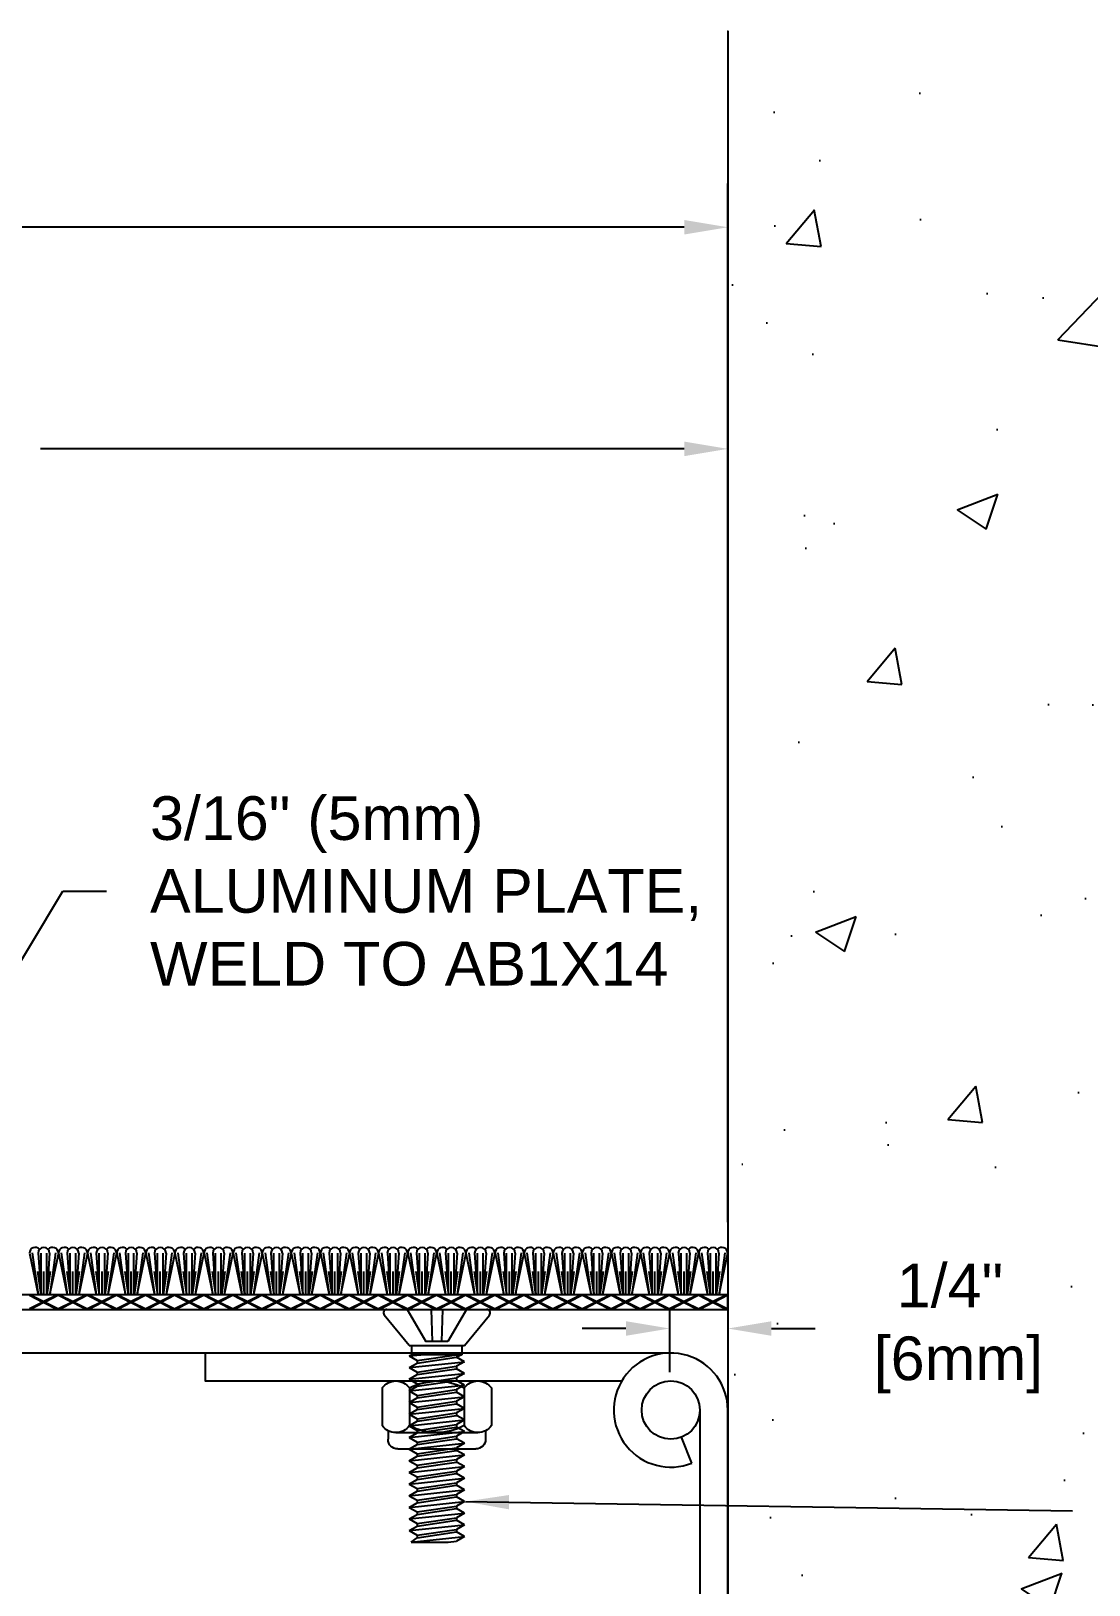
# Model space of a CAD drawing. Header units: inches. Extents: x -2.5 to 41.1, y -5.8 to 5.4.
# Drawn here: x 8.27 to 12.82, y -1.28 to 5.39 of the extents above; entities that cross this region are included whole.
import ezdxf

# ---------------------------------------------------------------- set-up
doc = ezdxf.new("R2010")
doc.units = ezdxf.units.IN
doc.header["$MEASUREMENT"] = 0
for name, color, linetype in [('Anchors', 4, 'Continuous'), ('Conditions', 1, 'Continuous'), ('Dimensions', 3, 'Continuous'), ('Metals', 7, 'Continuous'), ('Text', 2, 'Continuous')]:
    doc.layers.add(name, color=color, linetype=linetype)
doc.styles.add('ARIAL', font='arial.ttf')
doc.styles.get("Standard").update_dxf_attribs({"font": 'arial.ttf'})
doc.dimstyles.new('Arial', dxfattribs={"dimscale": 1.5, "dimtxt": 0.125, "dimasz": 0.125, "dimexe": 0.125, "dimexo": 0.125, "dimgap": 0.125, "dimtad": 0, "dimtih": 1, "dimtoh": 1, "dimdec": 4, "dimzin": 0, "dimdsep": 46, "dimlunit": 4, "dimtxsty": 'ARIAL', "dimcen": 0.125, "dimadec": 0, "dimazin": 0, "dimtfac": 1, "dimtdec": 4, "dimtofl": 0, "dimtmove": 0, "dimatfit": 3, "dimfxl": 0, "dimfrac": 2, "dimtolj": 1, "dimtzin": 0, "dimarcsym": 0})

# ---------------------------------------------------------------- blocks, each defined once
blk = doc.blocks.new('*D11')
at = {"layer": 'Defpoints', "color": 0}
for p in [(11.2656, 4.5514), (3.1659, 0.0837), (11.2656, 0.0937)]:
    blk.add_point(p, dxfattribs=at)
at = {"layer": 'Dimensions', "color": 0, "lineweight": -2}
for p, q in [((3.1659, 0.2712), (3.1659, 4.7389)), ((11.2656, 0.2812), (11.2656, 4.7389)), ((3.3534, 4.5514), (6.4909, 4.5514)), ((11.0781, 4.5514), (7.9407, 4.5514))]:
    blk.add_line(p, q, dxfattribs=at)
at = {"layer": 'Dimensions', "color": 0}
for points in [[(3.3534, 4.5827), (3.3534, 4.5202), (3.1659, 4.5514)], [(11.0781, 4.5827), (11.0781, 4.5202), (11.2656, 4.5514)]]:
    blk.add_solid(points, dxfattribs=at)
at = {"layer": 'Dimensions', "color": 0, "insert": (7.2158, 4.5514), "char_height": 0.1875, "attachment_point": 5, "style": 'ARIAL'}
blk.add_mtext('\\A1;8 1/8"\\P [206mm]', dxfattribs=at)
blk = doc.blocks.new('*D15')
at = {"layer": 'Defpoints', "color": 0}
for p in [(3.9118, 3.6001), (3.9118, 0.0787), (11.2656, 0.0937)]:
    blk.add_point(p, dxfattribs=at)
at = {"layer": 'Dimensions', "color": 0, "lineweight": -2}
for p, q in [((3.9118, 0.2662), (3.9118, 3.7876)), ((11.2656, 0.2812), (11.2656, 3.7876)), ((4.0993, 3.6001), (6.8639, 3.6001)), ((11.0781, 3.6001), (8.3136, 3.6001))]:
    blk.add_line(p, q, dxfattribs=at)
at = {"layer": 'Dimensions', "color": 0}
for points in [[(4.0993, 3.6313), (4.0993, 3.5688), (3.9118, 3.6001)], [(11.0781, 3.6313), (11.0781, 3.5688), (11.2656, 3.6001)]]:
    blk.add_solid(points, dxfattribs=at)
at = {"layer": 'Dimensions', "color": 0, "insert": (7.5887, 3.6001), "char_height": 0.1875, "attachment_point": 5, "style": 'ARIAL'}
blk.add_mtext('\\A1;7 3/8"\\P [187mm]', dxfattribs=at)
blk = doc.blocks.new('MCH141202')
blk.add_line((0.2275, 0.091), (0.1161, 0.0464))
for points in [[(0, 0.125), (2, 0.125), (2, 0.245), (0, 0.245)], [(-0.245, 0), (-0.245, -2), (-0.125, -2), (-0.125, -0.2107)]]:
    blk.add_lwpolyline(points)
blk.add_circle((0, 0), 0.125)
blk.add_arc((0, 0), 0.245, 90, 21.79782)
at = {"flags": 3}
for tag, p in [('MANUFACTURER', (0.09, -0.6411)), ('OPENWIDTH', (0.09, -0.9744)), ('LENGTH', (0.09, -1.3077)), ('FINISH', (0.09, -1.6411)), ('GUDENP/N', (0.09, -1.9744))]:
    blk.add_attdef(tag, p, '', height=0.2, dxfattribs=at)
blk = doc.blocks.new('F141S')
for p, q in [((-0.214, 0), (0.214, 0)), ((-0.1275, 0), (-0.0475, -0.1375)), ((-0.0247, 0), (-0.0198, -0.1375)), ((0.0247, 0), (0.0198, -0.1375)), ((0.1275, 0), (0.0475, -0.1375)), ((-0.119, -0.1554), (-0.2257, -0.0244)), ((0.119, -0.1554), (0.2257, -0.0244)), ((-0.119, -0.1554), (0.119, -0.1554)), ((-0.119, -0.2), (-0.108, -0.1946)), ((-0.119, -0.2), (-0.0679, -0.1946)), ((-0.119, -0.2), (-0.085, -0.2196)), ((-0.108, -0.1554), (-0.108, -0.1946)), ((0.108, -0.1946), (-0.108, -0.1946)), ((-0.085, -0.2196), (0.085, -0.1946)), ((0.0475, -0.1375), (-0.0475, -0.1375)), ((0.108, -0.1946), (0.085, -0.2054)), ((0.108, -0.1554), (0.108, -0.1946)), ((-0.119, -0.25), (0.119, -0.225)), ((-0.119, -0.25), (-0.085, -0.2304)), ((-0.119, -0.25), (-0.085, -0.2696)), ((-0.085, -0.2304), (0.085, -0.2054)), ((-0.085, -0.2196), (-0.085, -0.2304)), ((-0.085, -0.2696), (0.085, -0.2446)), ((-0.085, -0.2804), (0.085, -0.2554)), ((0.119, -0.225), (0.085, -0.2054)), ((0.119, -0.225), (0.085, -0.2446)), ((0.085, -0.2446), (0.085, -0.2554)), ((0.119, -0.275), (0.085, -0.2554)), ((-0.119, -0.3), (0.119, -0.275)), ((-0.119, -0.3), (-0.085, -0.2804)), ((-0.119, -0.3), (-0.085, -0.3196)), ((-0.119, -0.35), (0.119, -0.325)), ((-0.119, -0.35), (-0.085, -0.3304)), ((-0.085, -0.2696), (-0.085, -0.2804)), ((-0.085, -0.3196), (0.085, -0.2946)), ((-0.085, -0.3304), (0.085, -0.3054)), ((-0.085, -0.3196), (-0.085, -0.3304)), ((0.119, -0.275), (0.085, -0.2946)), ((0.085, -0.2946), (0.085, -0.3054)), ((0.119, -0.325), (0.085, -0.3054)), ((0.119, -0.325), (0.085, -0.3446)), ((-0.119, -0.35), (-0.085, -0.3696)), ((-0.119, -0.4), (0.119, -0.375)), ((-0.119, -0.4), (-0.085, -0.3804)), ((-0.119, -0.4), (-0.085, -0.4196)), ((-0.085, -0.3696), (0.085, -0.3446)), ((-0.085, -0.3804), (0.085, -0.3554)), ((-0.085, -0.3696), (-0.085, -0.3804)), ((-0.085, -0.4196), (0.085, -0.3946)), ((0.085, -0.3446), (0.085, -0.3554)), ((0.119, -0.375), (0.085, -0.3554)), ((0.119, -0.375), (0.085, -0.3946)), ((0.085, -0.3946), (0.085, -0.4054)), ((-0.119, -0.45), (0.119, -0.425)), ((-0.119, -0.45), (-0.085, -0.4304)), ((-0.119, -0.45), (-0.085, -0.4696)), ((-0.085, -0.4304), (0.085, -0.4054)), ((-0.085, -0.4196), (-0.085, -0.4304)), ((-0.085, -0.4696), (0.085, -0.4446)), ((-0.085, -0.4804), (0.085, -0.4554)), ((0.119, -0.425), (0.085, -0.4054)), ((0.119, -0.425), (0.085, -0.4446)), ((0.085, -0.4446), (0.085, -0.4554)), ((0.119, -0.475), (0.085, -0.4554)), ((-0.119, -0.5), (0.119, -0.475)), ((-0.119, -0.5), (-0.085, -0.4804)), ((-0.119, -0.5), (-0.085, -0.5196)), ((-0.119, -0.55), (0.119, -0.525)), ((-0.119, -0.55), (-0.085, -0.5304)), ((-0.085, -0.4696), (-0.085, -0.4804)), ((-0.085, -0.5196), (0.085, -0.4946)), ((-0.085, -0.5304), (0.085, -0.5054)), ((-0.085, -0.5196), (-0.085, -0.5304)), ((0.119, -0.475), (0.085, -0.4946)), ((0.085, -0.4946), (0.085, -0.5054)), ((0.119, -0.525), (0.085, -0.5054)), ((0.119, -0.525), (0.085, -0.5446)), ((-0.119, -0.55), (-0.085, -0.5696)), ((-0.119, -0.6), (0.119, -0.575)), ((-0.119, -0.6), (-0.085, -0.5804)), ((-0.119, -0.6), (-0.085, -0.6196)), ((-0.085, -0.5696), (0.085, -0.5446)), ((-0.085, -0.5804), (0.085, -0.5554)), ((-0.085, -0.5696), (-0.085, -0.5804)), ((-0.085, -0.6196), (0.085, -0.5946)), ((0.085, -0.5446), (0.085, -0.5554)), ((0.119, -0.575), (0.085, -0.5554)), ((0.119, -0.575), (0.085, -0.5946)), ((0.085, -0.5946), (0.085, -0.6054)), ((-0.119, -0.65), (0.119, -0.625)), ((-0.119, -0.65), (-0.085, -0.6304)), ((-0.119, -0.65), (-0.085, -0.6696)), ((-0.085, -0.6304), (0.085, -0.6054)), ((-0.085, -0.6196), (-0.085, -0.6304)), ((-0.085, -0.6696), (0.085, -0.6446)), ((-0.085, -0.6804), (0.085, -0.6554)), ((0.119, -0.625), (0.085, -0.6054)), ((0.119, -0.625), (0.085, -0.6446)), ((0.085, -0.6446), (0.085, -0.6554)), ((0.119, -0.675), (0.085, -0.6554)), ((-0.119, -0.7), (0.119, -0.675)), ((-0.119, -0.7), (-0.085, -0.6804)), ((-0.119, -0.7), (-0.085, -0.7196)), ((-0.119, -0.75), (0.119, -0.725)), ((-0.119, -0.75), (-0.085, -0.7304)), ((-0.085, -0.6696), (-0.085, -0.6804)), ((-0.085, -0.7196), (0.085, -0.6946)), ((-0.085, -0.7304), (0.085, -0.7054)), ((-0.085, -0.7196), (-0.085, -0.7304)), ((0.119, -0.675), (0.085, -0.6946)), ((0.085, -0.6946), (0.085, -0.7054)), ((0.119, -0.725), (0.085, -0.7054)), ((0.119, -0.725), (0.085, -0.7446)), ((-0.119, -0.75), (-0.085, -0.7696)), ((-0.119, -0.8), (0.119, -0.775)), ((-0.119, -0.8), (-0.085, -0.7804)), ((-0.119, -0.8), (-0.085, -0.8196)), ((-0.085, -0.7696), (0.085, -0.7446)), ((-0.085, -0.7804), (0.085, -0.7554)), ((-0.085, -0.7696), (-0.085, -0.7804)), ((-0.085, -0.8196), (0.085, -0.7946)), ((0.085, -0.7446), (0.085, -0.7554)), ((0.119, -0.775), (0.085, -0.7554)), ((0.119, -0.775), (0.085, -0.7946)), ((0.085, -0.7946), (0.085, -0.8054)), ((-0.119, -0.85), (0.119, -0.825)), ((-0.119, -0.85), (-0.085, -0.8304)), ((-0.119, -0.85), (-0.085, -0.8696)), ((-0.085, -0.8304), (0.085, -0.8054)), ((-0.085, -0.8196), (-0.085, -0.8304)), ((-0.085, -0.8696), (0.085, -0.8446)), ((-0.085, -0.8804), (0.085, -0.8554)), ((0.119, -0.825), (0.085, -0.8054)), ((0.119, -0.825), (0.085, -0.8446)), ((0.085, -0.8446), (0.085, -0.8554)), ((0.119, -0.875), (0.085, -0.8554)), ((-0.119, -0.9), (0.119, -0.875)), ((-0.119, -0.9), (-0.085, -0.8804)), ((-0.119, -0.9), (-0.085, -0.9196)), ((-0.119, -0.95), (0.119, -0.925)), ((-0.119, -0.95), (-0.085, -0.9304)), ((-0.085, -0.8696), (-0.085, -0.8804)), ((-0.085, -0.9196), (0.085, -0.8946)), ((-0.085, -0.9304), (0.085, -0.9054)), ((-0.085, -0.9196), (-0.085, -0.9304)), ((0.119, -0.875), (0.085, -0.8946)), ((0.085, -0.8946), (0.085, -0.9054)), ((0.119, -0.925), (0.085, -0.9054)), ((0.119, -0.925), (0.085, -0.9446)), ((-0.119, -0.95), (-0.085, -0.9696)), ((-0.1099, -1), (0.119, -0.975)), ((-0.1099, -1), (-0.085, -0.9804)), ((-0.1099, -1), (0.0485, -1)), ((-0.085, -0.9696), (0.085, -0.9446)), ((-0.085, -0.9804), (0.085, -0.9554)), ((-0.085, -0.9696), (-0.085, -0.9804)), ((0.0485, -1), (0.085, -0.9946)), ((0.085, -0.9446), (0.085, -0.9554)), ((0.119, -0.975), (0.085, -0.9554)), ((0.119, -0.975), (0.085, -0.9946))]:
    blk.add_line(p, q)
for centre, start, end in [((-0.214, -0.015), 90, 219.03203), ((0.214, -0.015), 320.96797, 90)]:
    blk.add_arc(centre, 0.015, start, end)
blk = doc.blocks.new('HLN14S')
for p, q in [((-0.1678, 0.292), (0.1678, 0.292)), ((-0.2096, 0.2133), (-0.2096, 0.2502)), ((-0.1759, 0.2217), (0.1759, 0.2217)), ((0.2096, 0.2133), (0.2096, 0.2502)), ((-0.2345, 0.03), (-0.2345, 0.1917)), ((-0.1173, 0.03), (-0.1173, 0.1917)), ((0.1172, 0.03), (0.1172, 0.1917)), ((0.2345, 0.03), (0.2345, 0.1917)), ((-0.1759, 0), (0.1759, 0))]:
    blk.add_line(p, q)
for centre, radius, start, end in [((-0.1678, 0.2502), 0.0418, 90, 180), ((0.1678, 0.2502), 0.0418, 0, 90), ((-0.1759, 0.1494), 0.0723, 35.77511, 144.22489), ((0, -0.0223), 0.244, 61.28133, 118.71867), ((0.1759, 0.1494), 0.0723, 35.77511, 144.22489), ((-0.1759, 0.0723), 0.0723, 215.77511, 324.22489), ((0, 0.244), 0.244, 241.28133, 298.71867), ((0.1759, 0.0723), 0.0723, 215.77511, 324.22489)]:
    blk.add_arc(centre, radius, start, end)
blk = doc.blocks.new('*D24')
at = {"layer": 'Defpoints', "color": 0}
for p in [(11.2656, 0.0937), (11.0156, -0.0938), (11.0156, -0.1759)]:
    blk.add_point(p, dxfattribs=at)
at = {"layer": 'Dimensions', "color": 0, "lineweight": -2}
for p, q in [((11.2656, -0.0938), (11.2656, -0.3634)), ((10.8281, -0.1759), (10.6406, -0.1759)), ((11.4531, -0.1759), (11.6406, -0.1759)), ((11.0156, -0.2813), (11.0156, -0.3634))]:
    blk.add_line(p, q, dxfattribs=at)
at = {"layer": 'Dimensions', "color": 0}
for points in [[(10.8281, -0.1447), (10.8281, -0.2072), (11.0156, -0.1759)], [(11.4531, -0.1447), (11.4531, -0.2072), (11.2656, -0.1759)]]:
    blk.add_solid(points, dxfattribs=at)
at = {"layer": 'Dimensions', "color": 0, "insert": (12.2198, -0.1759), "char_height": 0.1875, "attachment_point": 5, "style": 'ARIAL'}
blk.add_mtext('\\A1;1/4"\\P [6mm]', dxfattribs=at)
blk = doc.blocks.new('*U29')
for p, q in [((6.5, 0.0625), (0, 0.0625)), ((0, 0), (6.5, 0)), ((3.5, 0.0603), (3.558, 0.0312)), ((3.558, 0.0312), (3.5, 0.0022)), ((3.5045, 0.0625), (3.5625, 0.0335)), ((3.5625, 0.029), (3.5045, 0)), ((3.6205, 0.0625), (3.5625, 0.0335)), ((3.5625, 0.029), (3.6205, 0)), ((3.625, 0.0603), (3.567, 0.0312)), ((3.567, 0.0312), (3.625, 0.0022)), ((3.625, 0.0603), (3.683, 0.0312)), ((3.683, 0.0312), (3.625, 0.0022)), ((3.6295, 0.0625), (3.6875, 0.0335)), ((3.6875, 0.029), (3.6295, 0)), ((3.7455, 0.0625), (3.6875, 0.0335)), ((3.6875, 0.029), (3.7455, 0)), ((3.75, 0.0603), (3.692, 0.0312)), ((3.692, 0.0312), (3.75, 0.0022)), ((3.75, 0.0603), (3.808, 0.0312)), ((3.808, 0.0312), (3.75, 0.0022)), ((3.7545, 0.0625), (3.8125, 0.0335)), ((3.8125, 0.029), (3.7545, 0)), ((3.8705, 0.0625), (3.8125, 0.0335)), ((3.8125, 0.029), (3.8705, 0)), ((3.875, 0.0603), (3.817, 0.0312)), ((3.817, 0.0312), (3.875, 0.0022)), ((3.875, 0.0603), (3.933, 0.0312)), ((3.933, 0.0312), (3.875, 0.0022)), ((3.8795, 0.0625), (3.9375, 0.0335)), ((3.9375, 0.029), (3.8795, 0)), ((3.9955, 0.0625), (3.9375, 0.0335)), ((3.9375, 0.029), (3.9955, 0)), ((4, 0.0603), (3.942, 0.0312)), ((3.942, 0.0312), (4, 0.0022)), ((4, 0.0603), (4.058, 0.0312)), ((4.058, 0.0312), (4, 0.0022)), ((4.0045, 0.0625), (4.0625, 0.0335)), ((4.0625, 0.029), (4.0045, 0)), ((4.1205, 0.0625), (4.0625, 0.0335)), ((4.0625, 0.029), (4.1205, 0)), ((4.125, 0.0603), (4.067, 0.0312)), ((4.067, 0.0312), (4.125, 0.0022)), ((4.125, 0.0603), (4.183, 0.0312)), ((4.183, 0.0312), (4.125, 0.0022)), ((4.1295, 0.0625), (4.1875, 0.0335)), ((4.1875, 0.029), (4.1295, 0)), ((4.2455, 0.0625), (4.1875, 0.0335)), ((4.1875, 0.029), (4.2455, 0)), ((4.25, 0.0603), (4.192, 0.0312)), ((4.192, 0.0312), (4.25, 0.0022)), ((4.25, 0.0603), (4.308, 0.0312)), ((4.308, 0.0312), (4.25, 0.0022)), ((4.2545, 0.0625), (4.3125, 0.0335)), ((4.3125, 0.029), (4.2545, 0)), ((4.3705, 0.0625), (4.3125, 0.0335)), ((4.3125, 0.029), (4.3705, 0)), ((4.375, 0.0603), (4.317, 0.0312)), ((4.317, 0.0312), (4.375, 0.0022)), ((4.375, 0.0603), (4.433, 0.0312)), ((4.433, 0.0312), (4.375, 0.0022)), ((4.3795, 0.0625), (4.4375, 0.0335)), ((4.4375, 0.029), (4.3795, 0)), ((4.4955, 0.0625), (4.4375, 0.0335)), ((4.4375, 0.029), (4.4955, 0)), ((4.5, 0.0603), (4.442, 0.0312)), ((4.442, 0.0312), (4.5, 0.0022)), ((4.5, 0.0603), (4.558, 0.0312)), ((4.558, 0.0312), (4.5, 0.0022)), ((4.5045, 0.0625), (4.5625, 0.0335)), ((4.5625, 0.029), (4.5045, 0)), ((4.6205, 0.0625), (4.5625, 0.0335)), ((4.5625, 0.029), (4.6205, 0)), ((4.625, 0.0603), (4.567, 0.0312)), ((4.567, 0.0312), (4.625, 0.0022)), ((4.625, 0.0603), (4.683, 0.0312)), ((4.683, 0.0312), (4.625, 0.0022)), ((4.6295, 0.0625), (4.6875, 0.0335)), ((4.6875, 0.029), (4.6295, 0)), ((4.7455, 0.0625), (4.6875, 0.0335)), ((4.6875, 0.029), (4.7455, 0)), ((4.75, 0.0603), (4.692, 0.0312)), ((4.692, 0.0312), (4.75, 0.0022)), ((4.75, 0.0603), (4.808, 0.0312)), ((4.808, 0.0312), (4.75, 0.0022)), ((4.7545, 0.0625), (4.8125, 0.0335)), ((4.8125, 0.029), (4.7545, 0)), ((4.8705, 0.0625), (4.8125, 0.0335)), ((4.8125, 0.029), (4.8705, 0)), ((4.875, 0.0603), (4.817, 0.0312)), ((4.817, 0.0312), (4.875, 0.0022)), ((4.875, 0.0603), (4.933, 0.0312)), ((4.933, 0.0312), (4.875, 0.0022)), ((4.8795, 0.0625), (4.9375, 0.0335)), ((4.9375, 0.029), (4.8795, 0)), ((4.9955, 0.0625), (4.9375, 0.0335)), ((4.9375, 0.029), (4.9955, 0)), ((5, 0.0603), (4.942, 0.0312)), ((4.942, 0.0312), (5, 0.0022)), ((5, 0.0603), (5.058, 0.0312)), ((5.058, 0.0312), (5, 0.0022)), ((5.0045, 0.0625), (5.0625, 0.0335)), ((5.0625, 0.029), (5.0045, 0)), ((5.1205, 0.0625), (5.0625, 0.0335)), ((5.0625, 0.029), (5.1205, 0)), ((5.125, 0.0603), (5.067, 0.0312)), ((5.067, 0.0312), (5.125, 0.0022)), ((5.125, 0.0603), (5.183, 0.0312)), ((5.183, 0.0312), (5.125, 0.0022)), ((5.1295, 0.0625), (5.1875, 0.0335)), ((5.1875, 0.029), (5.1295, 0)), ((5.2455, 0.0625), (5.1875, 0.0335)), ((5.1875, 0.029), (5.2455, 0)), ((5.25, 0.0603), (5.192, 0.0312)), ((5.192, 0.0312), (5.25, 0.0022)), ((5.25, 0.0603), (5.308, 0.0312)), ((5.308, 0.0312), (5.25, 0.0022)), ((5.2545, 0.0625), (5.3125, 0.0335)), ((5.3125, 0.029), (5.2545, 0)), ((5.3705, 0.0625), (5.3125, 0.0335)), ((5.3125, 0.029), (5.3705, 0)), ((5.375, 0.0603), (5.317, 0.0312)), ((5.317, 0.0312), (5.375, 0.0022)), ((5.375, 0.0603), (5.433, 0.0312)), ((5.433, 0.0312), (5.375, 0.0022)), ((5.3795, 0.0625), (5.4375, 0.0335)), ((5.4375, 0.029), (5.3795, 0)), ((5.4955, 0.0625), (5.4375, 0.0335)), ((5.4375, 0.029), (5.4955, 0)), ((5.5, 0.0603), (5.442, 0.0312)), ((5.442, 0.0312), (5.5, 0.0022)), ((5.5, 0.0603), (5.558, 0.0312)), ((5.558, 0.0312), (5.5, 0.0022)), ((5.5045, 0.0625), (5.5625, 0.0335)), ((5.5625, 0.029), (5.5045, 0)), ((5.6205, 0.0625), (5.5625, 0.0335)), ((5.5625, 0.029), (5.6205, 0)), ((5.625, 0.0603), (5.567, 0.0312)), ((5.567, 0.0312), (5.625, 0.0022)), ((5.625, 0.0603), (5.683, 0.0312)), ((5.683, 0.0312), (5.625, 0.0022)), ((5.6295, 0.0625), (5.6875, 0.0335)), ((5.6875, 0.029), (5.6295, 0)), ((5.7455, 0.0625), (5.6875, 0.0335)), ((5.6875, 0.029), (5.7455, 0)), ((5.75, 0.0603), (5.692, 0.0312)), ((5.692, 0.0312), (5.75, 0.0022)), ((5.75, 0.0603), (5.808, 0.0312)), ((5.808, 0.0312), (5.75, 0.0022)), ((5.7545, 0.0625), (5.8125, 0.0335)), ((5.8125, 0.029), (5.7545, 0)), ((5.8705, 0.0625), (5.8125, 0.0335)), ((5.8125, 0.029), (5.8705, 0)), ((5.875, 0.0603), (5.817, 0.0312)), ((5.817, 0.0312), (5.875, 0.0022)), ((5.875, 0.0603), (5.933, 0.0312)), ((5.933, 0.0312), (5.875, 0.0022)), ((5.8795, 0.0625), (5.9375, 0.0335)), ((5.9375, 0.029), (5.8795, 0)), ((5.9955, 0.0625), (5.9375, 0.0335)), ((5.9375, 0.029), (5.9955, 0)), ((6, 0.0603), (5.942, 0.0312)), ((5.942, 0.0312), (6, 0.0022)), ((6, 0.0603), (6.058, 0.0312)), ((6.058, 0.0312), (6, 0.0022)), ((6.0045, 0.0625), (6.0625, 0.0335)), ((6.0625, 0.029), (6.0045, 0)), ((6.1205, 0.0625), (6.0625, 0.0335)), ((6.0625, 0.029), (6.1205, 0)), ((6.125, 0.0603), (6.067, 0.0312)), ((6.067, 0.0312), (6.125, 0.0022)), ((6.125, 0.0603), (6.183, 0.0312)), ((6.183, 0.0312), (6.125, 0.0022)), ((6.1295, 0.0625), (6.1875, 0.0335)), ((6.1875, 0.029), (6.1295, 0)), ((6.2455, 0.0625), (6.1875, 0.0335)), ((6.1875, 0.029), (6.2455, 0)), ((6.25, 0.0603), (6.192, 0.0312)), ((6.192, 0.0312), (6.25, 0.0022)), ((6.25, 0.0603), (6.308, 0.0312)), ((6.308, 0.0312), (6.25, 0.0022)), ((6.2545, 0.0625), (6.3125, 0.0335)), ((6.3125, 0.029), (6.2545, 0)), ((6.3705, 0.0625), (6.3125, 0.0335)), ((6.3125, 0.029), (6.3705, 0)), ((6.375, 0.0603), (6.317, 0.0312)), ((6.317, 0.0312), (6.375, 0.0022)), ((6.375, 0.0603), (6.433, 0.0312)), ((6.433, 0.0312), (6.375, 0.0022)), ((6.3795, 0.0625), (6.4375, 0.0335)), ((6.4375, 0.029), (6.3795, 0)), ((6.4955, 0.0625), (6.4375, 0.0335)), ((6.4375, 0.029), (6.4955, 0)), ((6.5, 0.0603), (6.442, 0.0312)), ((6.442, 0.0312), (6.5, 0.0022)), ((6.5, 0), (6.5, 0.0625))]:
    blk.add_line(p, q)
for points in [[(3.4999, 0.2412), (3.5373, 0.0625)], [(3.5119, 0.243), (3.5369, 0.0642)], [(3.5374, 0.2412), (3.5499, 0.0625)], [(3.5499, 0.0625), (3.5499, 0.2412)], [(3.5742, 0.0625), (3.5742, 0.2412)], [(3.5867, 0.2412), (3.5742, 0.0625)], [(3.6242, 0.2412), (3.5868, 0.0625)], [(3.6122, 0.243), (3.5872, 0.0642)], [(3.6249, 0.2412), (3.6623, 0.0625)], [(3.6369, 0.243), (3.6619, 0.0642)], [(3.6624, 0.2412), (3.6749, 0.0625)], [(3.6749, 0.0625), (3.6749, 0.2412)], [(3.6992, 0.0625), (3.6992, 0.2412)], [(3.7117, 0.2412), (3.6992, 0.0625)], [(3.7492, 0.2412), (3.7118, 0.0625)], [(3.7372, 0.243), (3.7122, 0.0642)], [(3.7499, 0.2412), (3.7873, 0.0625)], [(3.7619, 0.243), (3.7869, 0.0642)], [(3.7874, 0.2412), (3.7999, 0.0625)], [(3.7999, 0.0625), (3.7999, 0.2412)], [(3.8242, 0.0625), (3.8242, 0.2412)], [(3.8367, 0.2412), (3.8242, 0.0625)], [(3.8742, 0.2412), (3.8368, 0.0625)], [(3.8622, 0.243), (3.8372, 0.0642)], [(3.8749, 0.2412), (3.9123, 0.0625)], [(3.8869, 0.243), (3.9119, 0.0642)], [(3.9124, 0.2412), (3.9249, 0.0625)], [(3.9249, 0.0625), (3.9249, 0.2412)], [(3.9492, 0.0625), (3.9492, 0.2412)], [(3.9617, 0.2412), (3.9492, 0.0625)], [(3.9992, 0.2412), (3.9618, 0.0625)], [(3.9872, 0.243), (3.9622, 0.0642)], [(3.9999, 0.2412), (4.0373, 0.0625)], [(4.0119, 0.243), (4.0369, 0.0642)], [(4.0374, 0.2412), (4.0499, 0.0625)], [(4.0499, 0.0625), (4.0499, 0.2412)], [(4.0742, 0.0625), (4.0742, 0.2412)], [(4.0867, 0.2412), (4.0742, 0.0625)], [(4.1242, 0.2412), (4.0868, 0.0625)], [(4.1122, 0.243), (4.0872, 0.0642)], [(4.1249, 0.2412), (4.1623, 0.0625)], [(4.1369, 0.243), (4.1619, 0.0642)], [(4.1624, 0.2412), (4.1749, 0.0625)], [(4.1749, 0.0625), (4.1749, 0.2412)], [(4.1992, 0.0625), (4.1992, 0.2412)], [(4.2117, 0.2412), (4.1992, 0.0625)], [(4.2492, 0.2412), (4.2118, 0.0625)], [(4.2372, 0.243), (4.2122, 0.0642)], [(4.2499, 0.2412), (4.2873, 0.0625)], [(4.2619, 0.243), (4.2869, 0.0642)], [(4.2874, 0.2412), (4.2999, 0.0625)], [(4.2999, 0.0625), (4.2999, 0.2412)], [(4.3242, 0.0625), (4.3242, 0.2412)], [(4.3367, 0.2412), (4.3242, 0.0625)], [(4.3742, 0.2412), (4.3368, 0.0625)], [(4.3622, 0.243), (4.3372, 0.0642)], [(4.3749, 0.2412), (4.4123, 0.0625)], [(4.3869, 0.243), (4.4119, 0.0642)], [(4.4124, 0.2412), (4.4249, 0.0625)], [(4.4249, 0.0625), (4.4249, 0.2412)], [(4.4492, 0.0625), (4.4492, 0.2412)], [(4.4617, 0.2412), (4.4492, 0.0625)], [(4.4992, 0.2412), (4.4618, 0.0625)], [(4.4872, 0.243), (4.4622, 0.0642)], [(4.4999, 0.2412), (4.5373, 0.0625)], [(4.5119, 0.243), (4.5369, 0.0642)], [(4.5374, 0.2412), (4.5499, 0.0625)], [(4.5499, 0.0625), (4.5499, 0.2412)], [(4.5742, 0.0625), (4.5742, 0.2412)], [(4.5867, 0.2412), (4.5742, 0.0625)], [(4.6242, 0.2412), (4.5868, 0.0625)], [(4.6122, 0.243), (4.5872, 0.0642)], [(4.6249, 0.2412), (4.6623, 0.0625)], [(4.6369, 0.243), (4.6619, 0.0642)], [(4.6624, 0.2412), (4.6749, 0.0625)], [(4.6749, 0.0625), (4.6749, 0.2412)], [(4.6992, 0.0625), (4.6992, 0.2412)], [(4.7117, 0.2412), (4.6992, 0.0625)], [(4.7492, 0.2412), (4.7118, 0.0625)], [(4.7372, 0.243), (4.7122, 0.0642)], [(4.7499, 0.2412), (4.7873, 0.0625)], [(4.7619, 0.243), (4.7869, 0.0642)], [(4.7874, 0.2412), (4.7999, 0.0625)], [(4.7999, 0.0625), (4.7999, 0.2412)], [(4.8242, 0.0625), (4.8242, 0.2412)], [(4.8367, 0.2412), (4.8242, 0.0625)], [(4.8742, 0.2412), (4.8368, 0.0625)], [(4.8622, 0.243), (4.8372, 0.0642)], [(4.8749, 0.2412), (4.9123, 0.0625)], [(4.8869, 0.243), (4.9119, 0.0642)], [(4.9124, 0.2412), (4.9249, 0.0625)], [(4.9249, 0.0625), (4.9249, 0.2412)], [(4.9492, 0.0625), (4.9492, 0.2412)], [(4.9617, 0.2412), (4.9492, 0.0625)], [(4.9992, 0.2412), (4.9618, 0.0625)], [(4.9872, 0.243), (4.9622, 0.0642)], [(4.9999, 0.2412), (5.0373, 0.0625)], [(5.0119, 0.243), (5.0369, 0.0642)], [(5.0374, 0.2412), (5.0499, 0.0625)], [(5.0499, 0.0625), (5.0499, 0.2412)], [(5.0742, 0.0625), (5.0742, 0.2412)], [(5.0867, 0.2412), (5.0742, 0.0625)], [(5.1242, 0.2412), (5.0868, 0.0625)], [(5.1122, 0.243), (5.0872, 0.0642)], [(5.1249, 0.2412), (5.1623, 0.0625)], [(5.1369, 0.243), (5.1619, 0.0642)], [(5.1624, 0.2412), (5.1749, 0.0625)], [(5.1749, 0.0625), (5.1749, 0.2412)], [(5.1992, 0.0625), (5.1992, 0.2412)], [(5.2117, 0.2412), (5.1992, 0.0625)], [(5.2492, 0.2412), (5.2118, 0.0625)], [(5.2372, 0.243), (5.2122, 0.0642)], [(5.2499, 0.2412), (5.2873, 0.0625)], [(5.2619, 0.243), (5.2869, 0.0642)], [(5.2874, 0.2412), (5.2999, 0.0625)], [(5.2999, 0.0625), (5.2999, 0.2412)], [(5.3242, 0.0625), (5.3242, 0.2412)], [(5.3367, 0.2412), (5.3242, 0.0625)], [(5.3742, 0.2412), (5.3368, 0.0625)], [(5.3622, 0.243), (5.3372, 0.0642)], [(5.3749, 0.2412), (5.4123, 0.0625)], [(5.3869, 0.243), (5.4119, 0.0642)], [(5.4124, 0.2412), (5.4249, 0.0625)], [(5.4249, 0.0625), (5.4249, 0.2412)], [(5.4492, 0.0625), (5.4492, 0.2412)], [(5.4617, 0.2412), (5.4492, 0.0625)], [(5.4992, 0.2412), (5.4618, 0.0625)], [(5.4872, 0.243), (5.4622, 0.0642)], [(5.4999, 0.2412), (5.5373, 0.0625)], [(5.5119, 0.243), (5.5369, 0.0642)], [(5.5374, 0.2412), (5.5499, 0.0625)], [(5.5499, 0.0625), (5.5499, 0.2412)], [(5.5742, 0.0625), (5.5742, 0.2412)], [(5.5867, 0.2412), (5.5742, 0.0625)], [(5.6242, 0.2412), (5.5868, 0.0625)], [(5.6122, 0.243), (5.5872, 0.0642)], [(5.6249, 0.2412), (5.6623, 0.0625)], [(5.6369, 0.243), (5.6619, 0.0642)], [(5.6624, 0.2412), (5.6749, 0.0625)], [(5.6749, 0.0625), (5.6749, 0.2412)], [(5.6992, 0.0625), (5.6992, 0.2412)], [(5.7117, 0.2412), (5.6992, 0.0625)], [(5.7492, 0.2412), (5.7118, 0.0625)], [(5.7372, 0.243), (5.7122, 0.0642)], [(5.7499, 0.2412), (5.7873, 0.0625)], [(5.7619, 0.243), (5.7869, 0.0642)], [(5.7874, 0.2412), (5.7999, 0.0625)], [(5.7999, 0.0625), (5.7999, 0.2412)], [(5.8242, 0.0625), (5.8242, 0.2412)], [(5.8367, 0.2412), (5.8242, 0.0625)], [(5.8742, 0.2412), (5.8368, 0.0625)], [(5.8622, 0.243), (5.8372, 0.0642)], [(5.8749, 0.2412), (5.9123, 0.0625)], [(5.8869, 0.243), (5.9119, 0.0642)], [(5.9124, 0.2412), (5.9249, 0.0625)], [(5.9249, 0.0625), (5.9249, 0.2412)], [(5.9492, 0.0625), (5.9492, 0.2412)], [(5.9617, 0.2412), (5.9492, 0.0625)], [(5.9992, 0.2412), (5.9618, 0.0625)], [(5.9872, 0.243), (5.9622, 0.0642)], [(5.9999, 0.2412), (6.0373, 0.0625)], [(6.0119, 0.243), (6.0369, 0.0642)], [(6.0374, 0.2412), (6.0499, 0.0625)], [(6.0499, 0.0625), (6.0499, 0.2412)], [(6.0742, 0.0625), (6.0742, 0.2412)], [(6.0867, 0.2412), (6.0742, 0.0625)], [(6.1242, 0.2412), (6.0868, 0.0625)], [(6.1122, 0.243), (6.0872, 0.0642)], [(6.1249, 0.2412), (6.1623, 0.0625)], [(6.1369, 0.243), (6.1619, 0.0642)], [(6.1624, 0.2412), (6.1749, 0.0625)], [(6.1749, 0.0625), (6.1749, 0.2412)], [(6.1992, 0.0625), (6.1992, 0.2412)], [(6.2117, 0.2412), (6.1992, 0.0625)], [(6.2492, 0.2412), (6.2118, 0.0625)], [(6.2372, 0.243), (6.2122, 0.0642)], [(6.2499, 0.2412), (6.2873, 0.0625)], [(6.2619, 0.243), (6.2869, 0.0642)], [(6.2874, 0.2412), (6.2999, 0.0625)], [(6.2999, 0.0625), (6.2999, 0.2412)], [(6.3242, 0.0625), (6.3242, 0.2412)], [(6.3367, 0.2412), (6.3242, 0.0625)], [(6.3742, 0.2412), (6.3368, 0.0625)], [(6.3622, 0.243), (6.3372, 0.0642)], [(6.3749, 0.2412), (6.4123, 0.0625)], [(6.3869, 0.243), (6.4119, 0.0642)], [(6.4124, 0.2412), (6.4249, 0.0625)], [(6.4249, 0.0625), (6.4249, 0.2412)], [(6.4492, 0.0625), (6.4492, 0.2412)], [(6.4617, 0.2412), (6.4492, 0.0625)], [(6.4992, 0.2412), (6.4618, 0.0625)], [(6.4872, 0.243), (6.4622, 0.0642)], [(3.5352, 0.1625), (3.5495, 0.0625)], [(3.562, 0.0625), (3.562, 0.1625)], [(3.5889, 0.1625), (3.5746, 0.0625)], [(3.6602, 0.1625), (3.6745, 0.0625)], [(3.687, 0.0625), (3.687, 0.1625)], [(3.7139, 0.1625), (3.6996, 0.0625)], [(3.7852, 0.1625), (3.7995, 0.0625)], [(3.812, 0.0625), (3.812, 0.1625)], [(3.8389, 0.1625), (3.8246, 0.0625)], [(3.9102, 0.1625), (3.9245, 0.0625)], [(3.937, 0.0625), (3.937, 0.1625)], [(3.9639, 0.1625), (3.9496, 0.0625)], [(4.0352, 0.1625), (4.0495, 0.0625)], [(4.062, 0.0625), (4.062, 0.1625)], [(4.0889, 0.1625), (4.0746, 0.0625)], [(4.1602, 0.1625), (4.1745, 0.0625)], [(4.187, 0.0625), (4.187, 0.1625)], [(4.2139, 0.1625), (4.1996, 0.0625)], [(4.2852, 0.1625), (4.2995, 0.0625)], [(4.312, 0.0625), (4.312, 0.1625)], [(4.3389, 0.1625), (4.3246, 0.0625)], [(4.4102, 0.1625), (4.4245, 0.0625)], [(4.437, 0.0625), (4.437, 0.1625)], [(4.4639, 0.1625), (4.4496, 0.0625)], [(4.5352, 0.1625), (4.5495, 0.0625)], [(4.562, 0.0625), (4.562, 0.1625)], [(4.5889, 0.1625), (4.5746, 0.0625)], [(4.6602, 0.1625), (4.6745, 0.0625)], [(4.687, 0.0625), (4.687, 0.1625)], [(4.7139, 0.1625), (4.6996, 0.0625)], [(4.7852, 0.1625), (4.7995, 0.0625)], [(4.812, 0.0625), (4.812, 0.1625)], [(4.8389, 0.1625), (4.8246, 0.0625)], [(4.9102, 0.1625), (4.9245, 0.0625)], [(4.937, 0.0625), (4.937, 0.1625)], [(4.9639, 0.1625), (4.9496, 0.0625)], [(5.0352, 0.1625), (5.0495, 0.0625)], [(5.062, 0.0625), (5.062, 0.1625)], [(5.0889, 0.1625), (5.0746, 0.0625)], [(5.1602, 0.1625), (5.1745, 0.0625)], [(5.187, 0.0625), (5.187, 0.1625)], [(5.2139, 0.1625), (5.1996, 0.0625)], [(5.2852, 0.1625), (5.2995, 0.0625)], [(5.312, 0.0625), (5.312, 0.1625)], [(5.3389, 0.1625), (5.3246, 0.0625)], [(5.4102, 0.1625), (5.4245, 0.0625)], [(5.437, 0.0625), (5.437, 0.1625)], [(5.4639, 0.1625), (5.4496, 0.0625)], [(5.5352, 0.1625), (5.5495, 0.0625)], [(5.562, 0.0625), (5.562, 0.1625)], [(5.5889, 0.1625), (5.5746, 0.0625)], [(5.6602, 0.1625), (5.6745, 0.0625)], [(5.687, 0.0625), (5.687, 0.1625)], [(5.7139, 0.1625), (5.6996, 0.0625)], [(5.7852, 0.1625), (5.7995, 0.0625)], [(5.812, 0.0625), (5.812, 0.1625)], [(5.8389, 0.1625), (5.8246, 0.0625)], [(5.9102, 0.1625), (5.9245, 0.0625)], [(5.937, 0.0625), (5.937, 0.1625)], [(5.9639, 0.1625), (5.9496, 0.0625)], [(6.0352, 0.1625), (6.0495, 0.0625)], [(6.062, 0.0625), (6.062, 0.1625)], [(6.0889, 0.1625), (6.0746, 0.0625)], [(6.1602, 0.1625), (6.1745, 0.0625)], [(6.187, 0.0625), (6.187, 0.1625)], [(6.2139, 0.1625), (6.1996, 0.0625)], [(6.2852, 0.1625), (6.2995, 0.0625)], [(6.312, 0.0625), (6.312, 0.1625)], [(6.3389, 0.1625), (6.3246, 0.0625)], [(6.4102, 0.1625), (6.4245, 0.0625)], [(6.437, 0.0625), (6.437, 0.1625)], [(6.4639, 0.1625), (6.4496, 0.0625)]]:
    blk.add_lwpolyline(points)
for centre, radius, start, end in [((3.5249, 0.2412), 0.025, 41.211, 180), ((3.562, 0.2412), 0.0247, 0, 180), ((3.5992, 0.2412), 0.025, 0, 138.789), ((3.6499, 0.2412), 0.025, 41.211, 180), ((3.687, 0.2412), 0.0247, 0, 180), ((3.7242, 0.2412), 0.025, 0, 138.789), ((3.7749, 0.2412), 0.025, 41.211, 180), ((3.812, 0.2412), 0.0247, 0, 180), ((3.8492, 0.2412), 0.025, 0, 138.789), ((3.8999, 0.2412), 0.025, 41.211, 180), ((3.937, 0.2412), 0.0247, 0, 180), ((3.9742, 0.2412), 0.025, 0, 138.789), ((4.0249, 0.2412), 0.025, 41.211, 180), ((4.062, 0.2412), 0.0247, 0, 180), ((4.0992, 0.2412), 0.025, 0, 138.789), ((4.1499, 0.2412), 0.025, 41.211, 180), ((4.187, 0.2412), 0.0247, 0, 180), ((4.2242, 0.2412), 0.025, 0, 138.789), ((4.2749, 0.2412), 0.025, 41.211, 180), ((4.312, 0.2412), 0.0247, 0, 180), ((4.3492, 0.2412), 0.025, 0, 138.789), ((4.3999, 0.2412), 0.025, 41.211, 180), ((4.437, 0.2412), 0.0247, 0, 180), ((4.4742, 0.2412), 0.025, 0, 138.789), ((4.5249, 0.2412), 0.025, 41.211, 180), ((4.562, 0.2412), 0.0247, 0, 180), ((4.5992, 0.2412), 0.025, 0, 138.789), ((4.6499, 0.2412), 0.025, 41.211, 180), ((4.687, 0.2412), 0.0247, 0, 180), ((4.7242, 0.2412), 0.025, 0, 138.789), ((4.7749, 0.2412), 0.025, 41.211, 180), ((4.812, 0.2412), 0.0247, 0, 180), ((4.8492, 0.2412), 0.025, 0, 138.789), ((4.8999, 0.2412), 0.025, 41.211, 180), ((4.937, 0.2412), 0.0247, 0, 180), ((4.9742, 0.2412), 0.025, 0, 138.789), ((5.0249, 0.2412), 0.025, 41.211, 180), ((5.062, 0.2412), 0.0247, 0, 180), ((5.0992, 0.2412), 0.025, 0, 138.789), ((5.1499, 0.2412), 0.025, 41.211, 180), ((5.187, 0.2412), 0.0247, 0, 180), ((5.2242, 0.2412), 0.025, 0, 138.789), ((5.2749, 0.2412), 0.025, 41.211, 180), ((5.312, 0.2412), 0.0247, 0, 180), ((5.3492, 0.2412), 0.025, 0, 138.789), ((5.3999, 0.2412), 0.025, 41.211, 180), ((5.437, 0.2412), 0.0247, 0, 180), ((5.4742, 0.2412), 0.025, 0, 138.789), ((5.5249, 0.2412), 0.025, 41.211, 180), ((5.562, 0.2412), 0.0247, 0, 180), ((5.5992, 0.2412), 0.025, 0, 138.789), ((5.6499, 0.2412), 0.025, 41.211, 180), ((5.687, 0.2412), 0.0247, 0, 180), ((5.7242, 0.2412), 0.025, 0, 138.789), ((5.7749, 0.2412), 0.025, 41.211, 180), ((5.812, 0.2412), 0.0247, 0, 180), ((5.8492, 0.2412), 0.025, 0, 138.789), ((5.8999, 0.2412), 0.025, 41.211, 180), ((5.937, 0.2412), 0.0247, 0, 180), ((5.9742, 0.2412), 0.025, 0, 138.789), ((6.0249, 0.2412), 0.025, 41.211, 180), ((6.062, 0.2412), 0.0247, 0, 180), ((6.0992, 0.2412), 0.025, 0, 138.789), ((6.1499, 0.2412), 0.025, 41.211, 180), ((6.187, 0.2412), 0.0247, 0, 180), ((6.2242, 0.2412), 0.025, 0, 138.789), ((6.2749, 0.2412), 0.025, 41.211, 180), ((6.312, 0.2412), 0.0247, 0, 180), ((6.3492, 0.2412), 0.025, 0, 138.789), ((6.3999, 0.2412), 0.025, 41.211, 180), ((6.437, 0.2412), 0.0247, 0, 180), ((6.4742, 0.2412), 0.025, 0, 138.789)]:
    blk.add_arc(centre, radius, start, end)

msp = doc.modelspace()

# ---------------------------------------------------------------- hatches: boundary and pattern name
at = {"layer": 'Conditions'}
h = msp.add_hatch(dxfattribs=at)
h.set_pattern_fill('AR-CONC', color=256, scale=0.25, style=0)
h.set_pattern_definition([(50, (0.0039, -0.0624), (1.79315, -0.15688), [0.1875, -2.0625]), (355, (0.0039, -0.0624), (-0.34688, 1.88048), [0.15, -1.65]), (100.451, (0.1533, -0.0755), (1.44627, 1.7236), [0.15935, -1.75286]), (46.184, (0.004, 0.4376), (2.6681, -0.4138), [0.28125, -3.09375]), (96.636, (0.2262, 0.4031), (2.33666, 2.4353), [0.23903, -2.6293]), (351.184, (0.004, 0.4376), (2.33665, 2.4353), [0.225, -2.475]), (21, (0.2539, 0.3126), (1.49227, -1.00655), [0.1875, -2.0625]), (326, (0.2539, 0.3126), (0.60829, 1.81288), [0.15, -1.65]), (71.451, (0.3783, 0.2287), (2.10056, 0.80633), [0.15935, -1.75286]), (37.5, (0.0039, -0.0624), (0.0304, 0.832235), [0, -1.63, 0, -1.675, 0, -1.65625]), (7.5, (0.0039, -0.0624), (0.657674, 0.98603), [0, -0.955, 0, -1.5925, 0, -0.63125]), (327.5, (-0.5536, -0.0624), (1.334556, -0.056387), [0, -0.625, 0, -1.95, 0, -2.5875]), (317.5, (-0.8036, -0.0624), (1.457965, 0.25026), [0, -0.8125, 0, -1.295, 0, -1.8375])])
h.paths.add_polyline_path([(15.02402, 5.33121), (11.26954, 5.33121), (11.26954, -1.43654), (11.29436, -1.44179, 0.0521265), (11.30718, -1.44313), (11.32501, -1.44313), (11.34224, -1.41113), (11.35948, -1.44313), (11.40173, -1.44313), (11.40995, -1.42787), (11.41817, -1.44313), (11.46043, -1.44313), (11.47766, -1.41113), (11.49489, -1.44313), (11.53715, -1.44313), (11.54537, -1.42787), (11.55359, -1.44313), (11.59584, -1.44313), (11.61308, -1.41113), (11.63031, -1.44313), (11.67257, -1.44313), (11.68079, -1.42787), (11.689, -1.44313), (11.73126, -1.44313), (11.74849, -1.41113), (11.76573, -1.44313), (11.80798, -1.44313), (11.8162, -1.42787), (11.82442, -1.44313), (11.86668, -1.44313), (11.88391, -1.41113), (11.90114, -1.44313), (11.9434, -1.44313), (11.95162, -1.42787), (11.95984, -1.44313), (12.00209, -1.44313), (12.01933, -1.41113), (12.03656, -1.44313), (12.07882, -1.44313), (12.08704, -1.42787), (12.09525, -1.44313), (12.13751, -1.44313), (12.15474, -1.41113), (12.17198, -1.44313), (12.21423, -1.44313), (12.22245, -1.42787), (12.23067, -1.44313), (12.27293, -1.44313), (12.29016, -1.41113), (12.30739, -1.44313), (12.34965, -1.44313), (12.35787, -1.42787), (12.36609, -1.44313), (12.40834, -1.44313), (12.42558, -1.41113), (12.44281, -1.44313), (12.48507, -1.44313), (12.49329, -1.42787), (12.5015, -1.44313), (12.54376, -1.44313), (12.56099, -1.41113), (12.57823, -1.44313), (12.62048, -1.44313), (12.6287, -1.42787), (12.63692, -1.44313), (12.68042, -1.44313, -0.084437), (12.70092, -1.44661), (12.88898, -1.5125, -0.709275), (12.8912, -1.53898), (12.70092, -1.60564, -0.084437), (12.68042, -1.60913), (12.64594, -1.60913), (12.6287, -1.64113), (12.61147, -1.60913), (12.56921, -1.60913), (12.56099, -1.62439), (12.55278, -1.60913), (12.51052, -1.60913), (12.49329, -1.64113), (12.47605, -1.60913), (12.4338, -1.60913), (12.42558, -1.62439), (12.41736, -1.60913), (12.3751, -1.60913), (12.35787, -1.64113), (12.34064, -1.60913), (12.29838, -1.60913), (12.29016, -1.62439), (12.28194, -1.60913), (12.23969, -1.60913), (12.22245, -1.64113), (12.20522, -1.60913), (12.16296, -1.60913), (12.15474, -1.62439), (12.14653, -1.60913), (12.10427, -1.60913), (12.08704, -1.64113), (12.0698, -1.60913), (12.02755, -1.60913), (12.01933, -1.62439), (12.01111, -1.60913), (11.96885, -1.60913), (11.95162, -1.64113), (11.93439, -1.60913), (11.89213, -1.60913), (11.88391, -1.62439), (11.87569, -1.60913), (11.83344, -1.60913), (11.8162, -1.64113), (11.79897, -1.60913), (11.75671, -1.60913), (11.74849, -1.62439), (11.74028, -1.60913), (11.69802, -1.60913), (11.68079, -1.64113), (11.66355, -1.60913), (11.6213, -1.60913), (11.61308, -1.62439), (11.60486, -1.60913), (11.5626, -1.60913), (11.54537, -1.64113), (11.52814, -1.60913), (11.48588, -1.60913), (11.47766, -1.62439), (11.46944, -1.60913), (11.42719, -1.60913), (11.40995, -1.64113), (11.39272, -1.60913), (11.35046, -1.60913), (11.34224, -1.62439), (11.33403, -1.60913), (11.30718, -1.60913, 0.0521265), (11.29436, -1.61047), (11.26954, -1.61572), (11.26954, -4.46096), (15.02402, -4.46096)])
h.paths.add_polyline_path([(12.80247, -1.28608), (15.3584, -1.28608), (15.3584, -0.58374), (12.80247, -0.58374)], flags=9)
h.paths.add_polyline_path([(12.14053, 0.76634), (13.74796, 0.76634), (13.74796, 1.46848), (12.14053, 1.46848)], flags=24)
h.paths.add_polyline_path([(12.86805, -2.65023), (15.07802, -2.65023), (15.07802, -1.94803), (12.86805, -1.94803)], flags=9)
h.paths.add_polyline_path([(12.06074, -3.50956), (14.83296, -3.50956), (14.83296, -2.80735), (12.06074, -2.80735)], flags=24)

# ---------------------------------------------------------------- linework, layer by layer
msp.add_lwpolyline([(11.26564, 5.39359), (11.26564, 5.39359), (11.26564, 5.39359), (11.26564, -4.39858)], dxfattribs=at)
at = {"layer": 'Metals'}
msp.add_lwpolyline([(4.76564, -0.09375), (11.01564, -0.09375), (11.01564, -0.28125), (4.76564, -0.28125)], close=True, dxfattribs=at)

# ---------------------------------------------------------------- block references
at = {"layer": 'Anchors'}
msp.add_blockref('F141S', (10.01549, -0.09363), dxfattribs=at)
at = {"layer": 'Anchors', "rotation": 270}
msp.add_blockref('MCH141202', (11.02064, -0.52613), dxfattribs=at)
at = {"layer": 'Anchors', "xscale": -1, "rotation": 180}
msp.add_blockref('HLN14S', (10.01549, -0.40113), dxfattribs=at)
at = {"layer": 'Conditions'}
msp.add_blockref('*U29', (4.76564, -0.09375), dxfattribs=at)

# ---------------------------------------------------------------- texts
at = {"layer": 'Text', "insert": (8.78368, 1.70122), "char_height": 0.1875, "width": 4.0266462, "attachment_point": 4, "style": 'ARIAL'}
msp.add_mtext('3/16" (5mm)\\PALUMINUM PLATE,\\PWELD TO AB1X14', dxfattribs=at)

# ---------------------------------------------------------------- dimensions: what is measured, and where the dimension line sits
at = {"layer": 'Dimensions'}
for base, p1, p2, picture, middle in [((11.26564, 4.55141), (3.16594, 0.08375), (11.26564, 0.09375), '*D11', (7.21579, 4.55141)), ((3.91185, 3.60009), (11.26564, 0.09375), (3.91185, 0.07875), '*D15', (7.58874, 3.60009)), ((11.01564, -0.17595), (11.26564, 0.09375), (11.01564, -0.09375), '*D24', (12.21983, -0.17595))]:
    dim = msp.add_linear_dim(base=base, p1=p1, p2=p2, dimstyle='Arial', override={"dimpost": '\\X'}, dxfattribs=at)
    dim.commit()
    dim.dimension.update_dxf_attribs({"geometry": picture, "text_midpoint": middle, "dimtype": 160})

# ---------------------------------------------------------------- leaders
at = {"layer": 'Text', "annotation_type": 0, "has_hookline": 1, "hookline_direction": 0, "text_width": 2.34912}
msp.add_leader([(7.3315, -0.09375), (8.40868, 1.70122), (8.59618, 1.70122)], dimstyle='Arial', override={"dimgap": 0.125, "dimtad": 0}, dxfattribs=at)
at = {"layer": 'Text'}
msp.add_leader([(10.13839, -0.91863), (12.74583, -0.95793)], dimstyle='Arial', override={"dimgap": 0.125, "dimtad": 0}, dxfattribs=at)

doc.saveas('drawing.dxf')
